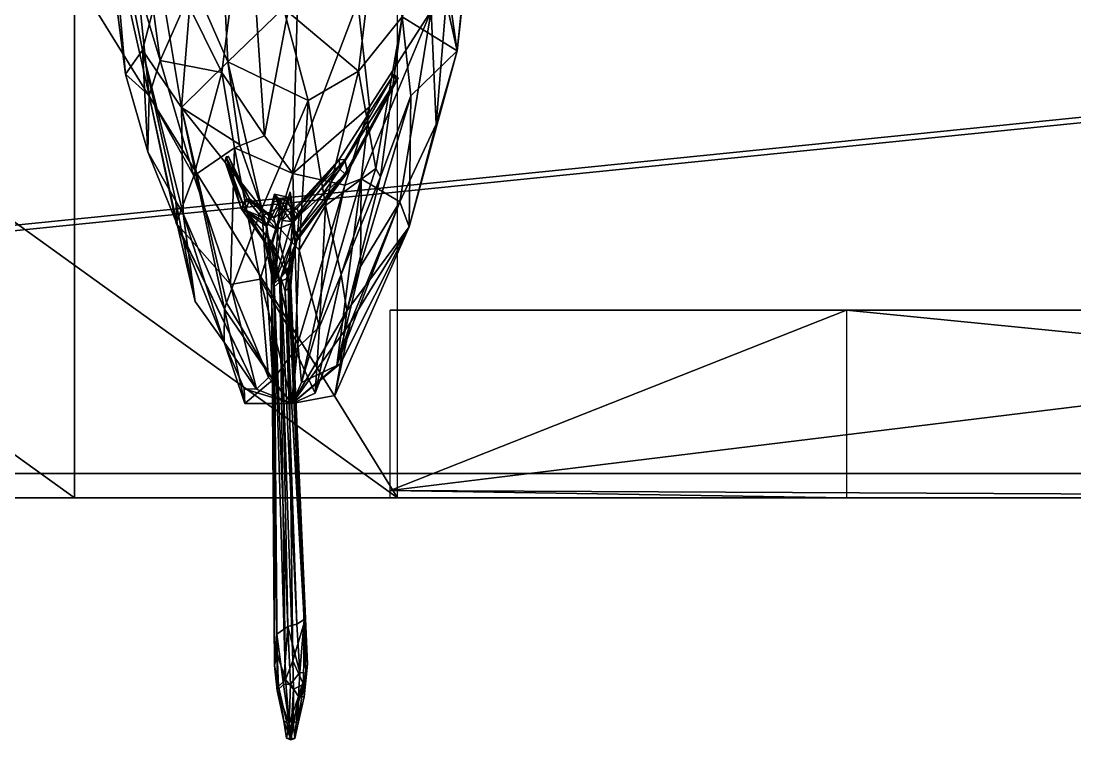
# Model space of a CAD drawing. Extents: x -32.9 to 43.9, y -5.6 to 4.3.
# Drawn here: x 19.902 to 22.07, y -1.884 to -0.405 of the extents above; entities that cross this region are included whole.
import ezdxf

# ---------------------------------------------------------------- set-up
doc = ezdxf.new("R2010")
doc.units = 0
for name, color, linetype in [('Mesh10', 75, 'CONTINUOUS'), ('Mesh11', 64, 'CONTINUOUS'), ('Mesh23', 75, 'CONTINUOUS'), ('Mesh29', 84, 'CONTINUOUS')]:
    doc.layers.add(name, color=color, linetype=linetype)

msp = doc.modelspace()

# ---------------------------------------------------------------- meshes
at = {"layer": 'Mesh10', "color": 75}
mesh = msp.add_polyface(dxfattribs=at)
corners = [(14.955326, -1.336204, -41.41989), (25.568651, -1.336204, -37.551115), (25.457612, -1.336204, -37.246497), (14.844287, -1.336204, -41.115272), (14.955326, -1.336204, -41.41989), (14.844287, -1.336204, -41.115272), (14.844287, -0.260704, -41.115272), (14.955326, -0.260704, -41.41989), (14.844287, -0.260704, -41.115272), (25.457612, -0.260704, -37.246497), (25.568651, -0.260704, -37.551115), (14.955326, -0.260704, -41.41989), (25.568651, -0.260704, -37.551115), (25.457612, -0.260704, -37.246497), (25.457612, -1.336204, -37.246497), (25.568651, -1.336204, -37.551115), (25.568651, -0.260704, -37.551115), (14.955326, -0.260704, -41.41989), (14.955326, -1.336204, -41.41989), (25.568651, -1.336204, -37.551115), (25.457612, -0.260704, -37.246497), (14.844287, -0.260704, -41.115272), (14.844287, -1.336204, -41.115272), (25.457612, -1.336204, -37.246497)]
mesh.append_faces([[corners[k] for k in face] for face in [(2, 1, 3), (0, 3, 1), (5, 4, 6), (7, 6, 4), (8, 11, 10), (10, 9, 8), (13, 12, 14), (15, 14, 12), (17, 16, 18), (19, 18, 16), (22, 21, 20), (23, 22, 20)]], dxfattribs={"color": 75})
at = {"layer": 'Mesh11', "color": 64}
mesh = msp.add_polyface(dxfattribs=at)
corners = [(23.696213, -0.999704, -11.878482), (20.661386, -0.999704, -15.844238), (20.661386, -1.371204, -15.844238), (20.661386, -1.386204, -15.844238), (23.696213, -1.386204, -11.878482), (20.661386, -1.386204, -15.844238), (21.599941, -1.386204, -18.74524), (21.907868, -1.386204, -18.342857), (20.661386, -1.371204, -15.844238), (20.661386, -1.386204, -15.844238), (21.599941, -1.386204, -18.74524), (21.599941, -0.999704, -18.74524), (20.661386, -0.999704, -15.844238), (23.696213, -0.999704, -11.878482), (24.632076, -0.999704, -14.783002), (25.497682, -0.999704, -17.446688), (21.599941, -0.999704, -18.74524), (20.661386, -0.999704, -15.844238), (25.497682, -1.386204, -17.446688), (21.599941, -1.386204, -18.74524), (21.599941, -0.999704, -18.74524), (25.497682, -0.999704, -17.446688), (23.696213, -0.999704, -11.878482), (23.696213, -1.386204, -11.878482), (25.497682, -1.386204, -17.446688), (25.497682, -0.999704, -17.446688), (25.497682, -1.386204, -17.446688), (23.696213, -1.386204, -11.878482), (24.632076, -1.386204, -14.783002), (23.696213, -0.999704, -11.878482), (25.497682, -0.999704, -17.446688), (24.632076, -0.999704, -14.783002), (20.661386, -1.386204, -15.844238), (21.907868, -1.386204, -18.342857), (21.599941, -1.386204, -18.74524), (25.497682, -1.386204, -17.446688), (24.632076, -1.386204, -14.783002), (23.696213, -1.386204, -11.878482)]
mesh.append_faces([[corners[k] for k in face] for face in [(7, 6, 5), (28, 27, 26), (31, 30, 29)]], dxfattribs={"color": 7})
mesh.append_faces([[corners[k] for k in face] for face in [(8, 10, 9), (8, 12, 11), (11, 10, 8), (32, 36, 33), (35, 33, 36), (33, 35, 34), (36, 32, 37)]], dxfattribs={"color": 64})
mesh.append_faces([[corners[k] for k in face] for face in [(3, 2, 4), (2, 1, 0), (0, 4, 2), (16, 14, 17), (13, 17, 14), (16, 15, 14), (20, 19, 18), (21, 20, 18), (22, 25, 23), (24, 23, 25)]], dxfattribs={"color": 75})
at = {"layer": 'Mesh23', "color": 75}
mesh = msp.add_polyface(dxfattribs=at)
corners = [(20.676511, -1.386204, -35.412834), (19.183172, -1.386204, -30.797035), (18.518849, -1.386204, -31.011962), (20.012188, -1.386204, -35.627761), (20.676511, -1.386204, -35.412834), (20.012188, -1.386204, -35.627761), (20.012188, -0.310704, -35.627761), (20.676511, -0.310704, -35.412834), (20.012188, -0.310704, -35.627761), (18.518849, -0.310704, -31.011962), (19.183172, -0.310704, -30.797035), (20.676511, -0.310704, -35.412834), (19.183172, -0.310704, -30.797035), (18.518849, -0.310704, -31.011962), (18.518849, -1.386204, -31.011962), (19.183172, -1.386204, -30.797035), (19.183172, -0.310704, -30.797035), (20.676511, -0.310704, -35.412834), (20.676511, -1.386204, -35.412834), (19.183172, -1.386204, -30.797035), (18.518849, -0.310704, -31.011962), (20.012188, -0.310704, -35.627761), (20.012188, -1.386204, -35.627761), (18.518849, -1.386204, -31.011962)]
mesh.append_faces([[corners[k] for k in face] for face in [(0, 3, 2), (1, 0, 2), (5, 4, 6), (7, 6, 4), (8, 11, 9), (10, 9, 11), (12, 14, 13), (15, 14, 12), (16, 19, 18), (18, 17, 16), (20, 23, 22), (22, 21, 20)]], dxfattribs={"color": 75})
at = {"layer": 'Mesh29', "color": 84}
mesh = msp.add_polyface(dxfattribs=at)
corners = [(20.673562, -0.526115, -38.825991), (20.567999, -0.71963, -38.726598), (20.67778, -0.523171, -38.818769), (20.556528, -0.690126, -38.719813), (20.557744, -0.710254, -38.726235), (20.668813, -0.515505, -38.822397), (20.673562, -0.526115, -38.825991), (20.557744, -0.710254, -38.726235), (20.567999, -0.71963, -38.726598), (20.668813, -0.515505, -38.822397), (20.557744, -0.710254, -38.726235), (20.673562, -0.526115, -38.825991), (20.470215, -0.790192, -38.624121), (20.556528, -0.690126, -38.719813), (20.568128, -0.690694, -38.710251), (20.573228, -0.716791, -38.712324), (20.568128, -0.690694, -38.710251), (20.67778, -0.523171, -38.818769), (20.556528, -0.690126, -38.719813), (20.668813, -0.515505, -38.822397), (20.568128, -0.690694, -38.710251), (20.567999, -0.71963, -38.726598), (20.573228, -0.716791, -38.712324), (20.67778, -0.523171, -38.818769), (20.568128, -0.690694, -38.710251), (20.668813, -0.515505, -38.822397), (20.67778, -0.523171, -38.818769), (20.568128, -0.690694, -38.710251), (20.573228, -0.716791, -38.712324), (20.473978, -0.80534, -38.613198), (20.67778, -0.523171, -38.818769), (20.668813, -0.515505, -38.822397), (20.673562, -0.526115, -38.825991), (20.633195, -0.201471, -38.28514), (20.44312, -0.257764, -38.222529), (20.505174, 0.100552, -38.202393), (20.799345, -0.466625, -38.527237), (20.685791, -0.39695, -38.353782), (20.762528, -0.21727, -38.43661), (20.776342, -0.365145, -38.671786), (20.838919, -0.10599, -38.667839), (20.825537, 0.052038, -38.797585), (20.601348, -0.730031, -38.814808), (20.618889, -0.581859, -38.875086), (20.567898, -0.742885, -38.864966), (20.473386, -0.267757, -38.974268), (20.422425, -0.090568, -39.001604), (20.367114, -0.101645, -38.98097), (20.473386, -0.267757, -38.974268), (20.471726, 0.216904, -39.025395), (20.422425, -0.090568, -39.001604), (20.473386, -0.267757, -38.974268), (20.597104, -0.002109, -38.962679), (20.471726, 0.216904, -39.025395), (20.618889, -0.581859, -38.875086), (20.745737, -0.384547, -38.81523), (20.594703, -0.366321, -38.906675), (20.601348, -0.730031, -38.814808), (20.745737, -0.384547, -38.81523), (20.618889, -0.581859, -38.875086), (20.594703, -0.366321, -38.906675), (20.597104, -0.002109, -38.962679), (20.473386, -0.267757, -38.974268), (20.773257, -0.170427, -38.817311), (20.825537, 0.052038, -38.797585), (20.692197, -0.027836, -38.906485), (20.799345, -0.466625, -38.527237), (20.776342, -0.365145, -38.671786), (20.756203, -0.617221, -38.648133), (20.681274, -0.777545, -38.731271), (20.745737, -0.384547, -38.81523), (20.601348, -0.730031, -38.814808), (20.756203, -0.617221, -38.648133), (20.776342, -0.365145, -38.671786), (20.745737, -0.384547, -38.81523), (20.776342, -0.365145, -38.671786), (20.825537, 0.052038, -38.797585), (20.773257, -0.170427, -38.817311), (20.745737, -0.384547, -38.81523), (20.776342, -0.365145, -38.671786), (20.773257, -0.170427, -38.817311), (20.700067, -0.828859, -38.607765), (20.799345, -0.466625, -38.527237), (20.756203, -0.617221, -38.648133), (20.799345, -0.466625, -38.527237), (20.762528, -0.21727, -38.43661), (20.851796, 0.049996, -38.523445), (20.528452, -0.784657, -38.38576), (20.492434, -0.568686, -38.294497), (20.596388, -0.508757, -38.324899), (20.631842, -0.708345, -38.370934), (20.528452, -0.784657, -38.38576), (20.596388, -0.508757, -38.324899), (20.633195, -0.201471, -38.28514), (20.764227, 0.045493, -38.312843), (20.762528, -0.21727, -38.43661), (20.442207, -0.378753, -38.279973), (20.44312, -0.257764, -38.222529), (20.633195, -0.201471, -38.28514), (20.445021, 0.136196, -38.184416), (20.505174, 0.100552, -38.202393), (20.44312, -0.257764, -38.222529), (20.594703, -0.366321, -38.906675), (20.692197, -0.027836, -38.906485), (20.597104, -0.002109, -38.962679), (20.461359, -0.718879, -38.875249), (20.473386, -0.267757, -38.974268), (20.402596, -0.641551, -38.901927), (20.461359, -0.718879, -38.875249), (20.567898, -0.742885, -38.864966), (20.618889, -0.581859, -38.875086), (20.618889, -0.581859, -38.875086), (20.594703, -0.366321, -38.906675), (20.461359, -0.718879, -38.875249), (20.594703, -0.366321, -38.906675), (20.473386, -0.267757, -38.974268), (20.461359, -0.718879, -38.875249), (20.756203, -0.617221, -38.648133), (20.745737, -0.384547, -38.81523), (20.681274, -0.777545, -38.731271), (20.773257, -0.170427, -38.817311), (20.594703, -0.366321, -38.906675), (20.745737, -0.384547, -38.81523), (20.773257, -0.170427, -38.817311), (20.692197, -0.027836, -38.906485), (20.594703, -0.366321, -38.906675), (20.641687, -0.725955, -38.445944), (20.631842, -0.708345, -38.370934), (20.685791, -0.39695, -38.353782), (20.685791, -0.39695, -38.353782), (20.703605, -0.559345, -38.486654), (20.641687, -0.725955, -38.445944), (20.685791, -0.39695, -38.353782), (20.799345, -0.466625, -38.527237), (20.703605, -0.559345, -38.486654), (20.838919, -0.10599, -38.667839), (20.799345, -0.466625, -38.527237), (20.851796, 0.049996, -38.523445), (20.851796, 0.049996, -38.523445), (20.869737, 0.084, -38.5916), (20.838919, -0.10599, -38.667839), (20.703605, -0.559345, -38.486654), (20.799345, -0.466625, -38.527237), (20.700067, -0.828859, -38.607765), (20.799345, -0.466625, -38.527237), (20.838919, -0.10599, -38.667839), (20.776342, -0.365145, -38.671786), (20.596388, -0.508757, -38.324899), (20.492434, -0.568686, -38.294497), (20.442207, -0.378753, -38.279973), (20.442207, -0.378753, -38.279973), (20.633195, -0.201471, -38.28514), (20.596388, -0.508757, -38.324899), (20.596388, -0.508757, -38.324899), (20.685791, -0.39695, -38.353782), (20.631842, -0.708345, -38.370934), (20.633195, -0.201471, -38.28514), (20.685791, -0.39695, -38.353782), (20.596388, -0.508757, -38.324899), (20.633195, -0.201471, -38.28514), (20.762528, -0.21727, -38.43661), (20.685791, -0.39695, -38.353782), (20.505174, 0.100552, -38.202393), (20.764227, 0.045493, -38.312843), (20.633195, -0.201471, -38.28514)]
mesh.append_faces([[corners[k] for k in face] for face in [(0, 1, 2), (3, 4, 5), (6, 7, 8), (9, 10, 11), (12, 13, 14), (15, 16, 17), (18, 19, 20), (21, 22, 23), (24, 25, 26), (27, 28, 29), (30, 31, 32)]], dxfattribs={"color": 24})
mesh.append_faces([[corners[k] for k in face] for face in [(33, 34, 35), (36, 37, 38), (39, 40, 41), (42, 43, 44), (45, 46, 47), (48, 49, 50), (51, 52, 53), (54, 55, 56), (57, 58, 59), (60, 61, 62), (63, 64, 65), (66, 67, 68), (69, 70, 71), (72, 73, 74), (75, 76, 77), (78, 79, 80), (81, 82, 83), (84, 85, 86), (87, 88, 89), (90, 91, 92), (93, 94, 95), (96, 97, 98), (99, 100, 101), (102, 103, 104), (105, 106, 107), (108, 109, 110), (111, 112, 113), (114, 115, 116), (117, 118, 119), (120, 121, 122), (123, 124, 125), (126, 127, 128), (129, 130, 131), (132, 133, 134), (135, 136, 137), (138, 139, 140), (141, 142, 143), (144, 145, 146), (147, 148, 149), (150, 151, 152), (153, 154, 155), (156, 157, 158), (159, 160, 161), (162, 163, 164)]], dxfattribs={"color": 84})
mesh = msp.add_polyface(dxfattribs=at)
corners = [(20.328441, -0.684202, -38.487395), (20.372555, -0.771804, -38.521152), (20.324009, -0.687425, -38.484876), (20.323871, -0.684922, -38.492116), (20.328441, -0.684202, -38.487395), (20.324009, -0.687425, -38.484876), (20.321806, -0.694625, -38.48912), (20.323871, -0.684922, -38.492116), (20.324009, -0.687425, -38.484876), (20.323871, -0.684922, -38.492116), (20.321806, -0.694625, -38.48912), (20.354598, -0.790887, -38.528371), (20.363891, -0.7951, -38.517345), (20.321806, -0.694625, -38.48912), (20.324009, -0.687425, -38.484876), (20.366187, -0.770758, -38.536238), (20.328441, -0.684202, -38.487395), (20.323871, -0.684922, -38.492116), (20.188143, -0.486868, -38.793124), (20.149005, -0.196381, -38.80757), (20.142397, -0.331979, -38.745017), (20.142397, -0.331979, -38.745017), (20.149005, -0.196381, -38.80757), (20.115037, -0.010665, -38.757633), (20.188143, -0.486868, -38.793124), (20.242407, -0.364321, -38.889124), (20.149005, -0.196381, -38.80757), (20.18898, -0.323095, -38.407977), (20.151837, -0.464946, -38.517973), (20.081818, -0.117418, -38.488469), (20.327241, -0.489102, -38.312494), (20.253302, -0.319859, -38.327315), (20.301601, 0.044589, -38.251228), (20.253302, -0.319859, -38.327315), (20.18898, -0.323095, -38.407977), (20.127336, -0.008811, -38.335709), (20.232024, -0.582939, -38.390869), (20.18898, -0.323095, -38.407977), (20.253302, -0.319859, -38.327315), (20.341172, -0.666338, -38.861549), (20.461359, -0.718879, -38.875249), (20.402596, -0.641551, -38.901927), (20.422425, -0.090568, -39.001604), (20.3681, 0.142374, -39.006986), (20.367114, -0.101645, -38.98097), (20.341172, -0.666338, -38.861549), (20.402596, -0.641551, -38.901927), (20.315095, -0.511515, -38.877922), (20.402596, -0.641551, -38.901927), (20.367114, -0.101645, -38.98097), (20.315095, -0.511515, -38.877922), (20.402596, -0.641551, -38.901927), (20.473386, -0.267757, -38.974268), (20.367114, -0.101645, -38.98097), (20.257533, -0.723625, -38.818209), (20.341172, -0.666338, -38.861549), (20.315095, -0.511515, -38.877922), (20.315095, -0.511515, -38.877922), (20.367114, -0.101645, -38.98097), (20.242407, -0.364321, -38.889124), (20.397126, -0.791092, -38.368671), (20.327241, -0.489102, -38.312494), (20.492434, -0.568686, -38.294497), (20.327241, -0.489102, -38.312494), (20.442207, -0.378753, -38.279973), (20.492434, -0.568686, -38.294497), (20.397126, -0.791092, -38.368671), (20.351282, -0.659457, -38.381505), (20.327241, -0.489102, -38.312494), (20.081818, -0.117418, -38.488469), (20.064407, -0.109198, -38.660918), (20.045223, 0.120363, -38.575201), (20.081818, -0.117418, -38.488469), (20.090597, 0.143263, -38.470173), (20.127336, -0.008811, -38.335709), (20.220458, -0.775684, -38.554033), (20.163019, -0.674389, -38.5521), (20.151837, -0.464946, -38.517973), (20.163019, -0.674389, -38.5521), (20.11704, -0.51472, -38.619114), (20.151837, -0.464946, -38.517973), (20.151837, -0.464946, -38.517973), (20.18898, -0.323095, -38.407977), (20.232024, -0.582939, -38.390869), (20.18898, -0.323095, -38.407977), (20.081818, -0.117418, -38.488469), (20.127336, -0.008811, -38.335709), (20.064407, -0.109198, -38.660918), (20.115037, -0.010665, -38.757633), (20.057049, 0.147945, -38.706295), (20.165332, -0.5585, -38.718334), (20.188143, -0.486868, -38.793124), (20.142397, -0.331979, -38.745017), (20.315095, -0.511515, -38.877922), (20.242407, -0.364321, -38.889124), (20.188143, -0.486868, -38.793124), (20.165332, -0.5585, -38.718334), (20.064407, -0.109198, -38.660918), (20.11704, -0.51472, -38.619114), (20.142397, -0.331979, -38.745017), (20.115037, -0.010665, -38.757633), (20.064407, -0.109198, -38.660918), (20.242407, -0.364321, -38.889124), (20.155149, 0.034078, -38.902488), (20.149005, -0.196381, -38.80757), (20.081818, -0.117418, -38.488469), (20.151837, -0.464946, -38.517973), (20.11704, -0.51472, -38.619114), (20.11704, -0.51472, -38.619114), (20.064407, -0.109198, -38.660918), (20.081818, -0.117418, -38.488469), (20.232024, -0.582939, -38.390869), (20.351282, -0.659457, -38.381505), (20.397126, -0.791092, -38.368671), (20.253302, -0.319859, -38.327315), (20.127336, -0.008811, -38.335709), (20.301601, 0.044589, -38.251228), (20.367114, -0.101645, -38.98097), (20.155149, 0.034078, -38.902488), (20.242407, -0.364321, -38.889124), (20.327241, -0.489102, -38.312494), (20.351282, -0.659457, -38.381505), (20.232024, -0.582939, -38.390869), (20.232024, -0.582939, -38.390869), (20.253302, -0.319859, -38.327315), (20.327241, -0.489102, -38.312494), (20.442207, -0.378753, -38.279973), (20.327241, -0.489102, -38.312494), (20.301601, 0.044589, -38.251228), (20.301601, 0.044589, -38.251228), (20.44312, -0.257764, -38.222529), (20.442207, -0.378753, -38.279973), (20.44312, -0.257764, -38.222529), (20.301601, 0.044589, -38.251228), (20.445021, 0.136196, -38.184416), (20.235185, -0.802073, -38.501531), (20.220458, -0.775684, -38.554033), (20.151837, -0.464946, -38.517973), (20.151837, -0.464946, -38.517973), (20.232024, -0.582939, -38.390869), (20.235185, -0.802073, -38.501531), (20.165332, -0.5585, -38.718334), (20.221079, -0.821335, -38.723681), (20.257533, -0.723625, -38.818209), (20.257533, -0.723625, -38.818209), (20.188143, -0.486868, -38.793124), (20.165332, -0.5585, -38.718334), (20.149005, -0.196381, -38.80757), (20.155149, 0.034078, -38.902488), (20.115037, -0.010665, -38.757633), (20.257533, -0.723625, -38.818209), (20.315095, -0.511515, -38.877922), (20.188143, -0.486868, -38.793124), (20.165332, -0.5585, -38.718334), (20.11704, -0.51472, -38.619114), (20.163019, -0.674389, -38.5521), (20.142397, -0.331979, -38.745017), (20.064407, -0.109198, -38.660918), (20.165332, -0.5585, -38.718334), (20.165332, -0.5585, -38.718334), (20.163019, -0.674389, -38.5521), (20.223207, -0.82353, -38.64773), (20.221079, -0.821335, -38.723681), (20.165332, -0.5585, -38.718334), (20.223207, -0.82353, -38.64773)]
mesh.append_faces([[corners[k] for k in face] for face in [(0, 1, 2), (3, 4, 5), (6, 7, 8), (9, 10, 11), (12, 13, 14), (15, 16, 17)]], dxfattribs={"color": 24})
mesh.append_faces([[corners[k] for k in face] for face in [(18, 19, 20), (21, 22, 23), (24, 25, 26), (27, 28, 29), (30, 31, 32), (33, 34, 35), (36, 37, 38), (39, 40, 41), (42, 43, 44), (45, 46, 47), (48, 49, 50), (51, 52, 53), (54, 55, 56), (57, 58, 59), (60, 61, 62), (63, 64, 65), (66, 67, 68), (69, 70, 71), (72, 73, 74), (75, 76, 77), (78, 79, 80), (81, 82, 83), (84, 85, 86), (87, 88, 89), (90, 91, 92), (93, 94, 95), (96, 97, 98), (99, 100, 101), (102, 103, 104), (105, 106, 107), (108, 109, 110), (111, 112, 113), (114, 115, 116), (117, 118, 119), (120, 121, 122), (123, 124, 125), (126, 127, 128), (129, 130, 131), (132, 133, 134), (135, 136, 137), (138, 139, 140), (141, 142, 143), (144, 145, 146), (147, 148, 149), (150, 151, 152), (153, 154, 155), (156, 157, 158), (159, 160, 161), (162, 163, 164)]], dxfattribs={"color": 84})
mesh = msp.add_polyface(dxfattribs=at)
corners = [(20.473978, -0.80534, -38.613198), (20.460098, -0.821438, -38.593639), (20.461375, -0.793534, -38.603126), (20.451228, -0.933589, -38.583456), (20.460098, -0.821438, -38.593639), (20.469948, -0.850434, -38.608631), (20.461375, -0.793534, -38.603126), (20.455636, -0.756772, -38.595173), (20.456292, -0.769158, -38.606899), (20.45626, -0.799693, -38.62937), (20.459161, -0.817531, -38.639124), (20.556528, -0.690126, -38.719813), (20.573228, -0.716791, -38.712324), (20.469102, -0.857632, -38.623184), (20.469948, -0.850434, -38.608631), (20.451228, -0.933589, -38.583456), (20.427379, -0.833305, -38.564347), (20.460098, -0.821438, -38.593639), (20.442666, -0.795952, -38.580615), (20.460098, -0.821438, -38.593639), (20.427379, -0.833305, -38.564347), (20.469102, -0.857632, -38.623184), (20.460777, -0.90116, -38.605397), (20.469948, -0.850434, -38.608631), (20.451469, -0.913796, -38.615769), (20.453913, -0.952102, -38.606673), (20.460777, -0.90116, -38.605397), (20.458416, -0.790884, -38.614619), (20.447042, -0.774319, -38.615876), (20.448111, -0.793952, -38.619599), (20.460098, -0.821438, -38.593639), (20.455636, -0.756772, -38.595173), (20.461375, -0.793534, -38.603126), (20.439472, -0.815869, -38.621673), (20.45626, -0.799693, -38.62937), (20.448111, -0.793952, -38.619599), (20.458416, -0.790884, -38.614619), (20.470215, -0.790192, -38.624121), (20.473978, -0.80534, -38.613198), (20.459161, -0.817531, -38.639124), (20.45626, -0.799693, -38.62937), (20.439472, -0.815869, -38.621673), (20.470215, -0.790192, -38.624121), (20.45626, -0.799693, -38.62937), (20.556528, -0.690126, -38.719813), (20.567999, -0.71963, -38.726598), (20.469102, -0.857632, -38.623184), (20.573228, -0.716791, -38.712324), (20.469102, -0.857632, -38.623184), (20.567999, -0.71963, -38.726598), (20.463018, -0.848446, -38.633167), (20.473978, -0.80534, -38.613198), (20.573228, -0.716791, -38.712324), (20.469948, -0.850434, -38.608631), (20.470215, -0.790192, -38.624121), (20.568128, -0.690694, -38.710251), (20.473978, -0.80534, -38.613198), (20.459161, -0.817531, -38.639124), (20.557744, -0.710254, -38.726235), (20.556528, -0.690126, -38.719813), (20.473978, -0.80534, -38.613198), (20.469948, -0.850434, -38.608631), (20.460098, -0.821438, -38.593639), (20.451228, -0.933589, -38.583456), (20.469948, -0.850434, -38.608631), (20.460777, -0.90116, -38.605397), (20.451228, -0.933589, -38.583456), (20.460777, -0.90116, -38.605397), (20.456936, -0.949016, -38.596514), (20.451469, -0.913796, -38.615769), (20.460777, -0.90116, -38.605397), (20.469102, -0.857632, -38.623184), (20.456292, -0.769158, -38.606899), (20.458416, -0.790884, -38.614619), (20.461375, -0.793534, -38.603126), (20.456292, -0.769158, -38.606899), (20.447042, -0.774319, -38.615876), (20.458416, -0.790884, -38.614619), (20.455636, -0.756772, -38.595173), (20.460098, -0.821438, -38.593639), (20.442666, -0.795952, -38.580615), (20.456292, -0.769158, -38.606899), (20.455636, -0.756772, -38.595173), (20.442666, -0.795952, -38.580615), (20.434273, -0.772577, -38.615876), (20.447042, -0.774319, -38.615876), (20.456292, -0.769158, -38.606899), (20.45626, -0.799693, -38.62937), (20.458416, -0.790884, -38.614619), (20.448111, -0.793952, -38.619599), (20.45626, -0.799693, -38.62937), (20.470215, -0.790192, -38.624121), (20.458416, -0.790884, -38.614619), (20.473978, -0.80534, -38.613198), (20.461375, -0.793534, -38.603126), (20.458416, -0.790884, -38.614619), (20.436363, -0.93257, -38.615928), (20.451469, -0.913796, -38.615769), (20.469102, -0.857632, -38.623184), (20.469102, -0.857632, -38.623184), (20.463018, -0.848446, -38.633167), (20.436363, -0.93257, -38.615928), (20.448111, -0.793952, -38.619599), (20.447042, -0.774319, -38.615876), (20.434273, -0.772577, -38.615876), (20.463018, -0.848446, -38.633167), (20.567999, -0.71963, -38.726598), (20.557744, -0.710254, -38.726235), (20.557744, -0.710254, -38.726235), (20.459161, -0.817531, -38.639124), (20.463018, -0.848446, -38.633167), (20.463018, -0.848446, -38.633167), (20.459161, -0.817531, -38.639124), (20.422986, -0.945097, -38.607649), (20.51583, -1.034408, -38.497985), (20.47378, -0.876696, -38.387136), (20.528452, -0.784657, -38.38576), (20.471043, -1.068444, -38.742595), (20.567898, -0.742885, -38.864966), (20.461359, -0.718879, -38.875249), (20.600414, -0.910514, -38.746842), (20.681274, -0.777545, -38.731271), (20.601348, -0.730031, -38.814808), (20.572148, -1.001639, -38.522351), (20.560493, -0.926892, -38.429709), (20.641687, -0.725955, -38.445944), (20.560493, -0.926892, -38.429709), (20.631842, -0.708345, -38.370934), (20.641687, -0.725955, -38.445944), (20.560493, -0.926892, -38.429709), (20.528452, -0.784657, -38.38576), (20.631842, -0.708345, -38.370934), (20.51583, -1.034408, -38.497985), (20.528452, -0.784657, -38.38576), (20.560493, -0.926892, -38.429709), (20.47378, -0.876696, -38.387136), (20.492434, -0.568686, -38.294497), (20.528452, -0.784657, -38.38576), (20.641687, -0.725955, -38.445944), (20.703605, -0.559345, -38.486654), (20.572148, -1.001639, -38.522351), (20.58002, -1.025354, -38.657626), (20.700067, -0.828859, -38.607765), (20.681274, -0.777545, -38.731271), (20.700067, -0.828859, -38.607765), (20.756203, -0.617221, -38.648133), (20.681274, -0.777545, -38.731271), (20.601348, -0.730031, -38.814808), (20.567898, -0.742885, -38.864966), (20.479001, -1.148801, -38.69069), (20.600414, -0.910514, -38.746842), (20.601348, -0.730031, -38.814808), (20.551314, -1.113686, -38.701438), (20.681274, -0.777545, -38.731271), (20.600414, -0.910514, -38.746842), (20.551314, -1.113686, -38.701438), (20.572148, -1.001639, -38.522351), (20.703605, -0.559345, -38.486654), (20.700067, -0.828859, -38.607765), (20.397126, -0.791092, -38.368671), (20.47378, -0.876696, -38.387136), (20.466111, -1.081731, -38.469477), (20.397126, -0.791092, -38.368671), (20.492434, -0.568686, -38.294497), (20.47378, -0.876696, -38.387136)]
mesh.append_faces([[corners[k] for k in face] for face in [(0, 1, 2), (3, 4, 5), (6, 7, 8), (9, 10, 11), (12, 13, 14), (15, 16, 17), (18, 19, 20), (21, 22, 23), (24, 25, 26), (27, 28, 29), (30, 31, 32), (33, 34, 35), (36, 37, 38), (39, 40, 41), (42, 43, 44), (45, 46, 47), (48, 49, 50), (51, 52, 53), (54, 55, 56), (57, 58, 59), (60, 61, 62), (63, 64, 65), (66, 67, 68), (69, 70, 71), (72, 73, 74), (75, 76, 77), (78, 79, 80), (81, 82, 83), (84, 85, 86), (87, 88, 89), (90, 91, 92), (93, 94, 95), (96, 97, 98), (99, 100, 101), (102, 103, 104), (105, 106, 107), (108, 109, 110), (111, 112, 113)]], dxfattribs={"color": 24})
mesh.append_faces([[corners[k] for k in face] for face in [(114, 115, 116), (117, 118, 119), (120, 121, 122), (123, 124, 125), (126, 127, 128), (129, 130, 131), (132, 133, 134), (135, 136, 137), (138, 139, 140), (141, 142, 143), (144, 145, 146), (147, 148, 149), (150, 151, 152), (153, 154, 155), (156, 157, 158), (159, 160, 161), (162, 163, 164)]], dxfattribs={"color": 84})
mesh = msp.add_polyface(dxfattribs=at)
corners = [(20.422089, -0.810166, -38.568358), (20.433049, -0.788464, -38.580719), (20.442666, -0.795952, -38.580615), (20.434273, -0.772577, -38.615876), (20.422258, -0.778128, -38.602912), (20.407403, -0.827788, -38.588769), (20.404462, -0.861691, -38.576539), (20.41746, -0.927322, -38.591223), (20.407403, -0.827788, -38.588769), (20.434273, -0.772577, -38.615876), (20.407403, -0.827788, -38.588769), (20.422986, -0.945097, -38.607649), (20.451228, -0.933589, -38.583456), (20.419248, -0.862444, -38.562732), (20.427379, -0.833305, -38.564347), (20.442666, -0.795952, -38.580615), (20.427379, -0.833305, -38.564347), (20.422089, -0.810166, -38.568358), (20.414094, -0.798157, -38.585111), (20.422258, -0.778128, -38.602912), (20.423527, -0.761412, -38.592863), (20.321806, -0.694625, -38.48912), (20.363891, -0.7951, -38.517345), (20.354598, -0.790887, -38.528371), (20.323871, -0.684922, -38.492116), (20.354598, -0.790887, -38.528371), (20.366187, -0.770758, -38.536238), (20.39506, -0.807073, -38.570757), (20.414094, -0.798157, -38.585111), (20.40598, -0.801455, -38.569276), (20.363891, -0.7951, -38.517345), (20.406308, -0.862202, -38.565693), (20.354598, -0.790887, -38.528371), (20.419248, -0.862444, -38.562732), (20.406308, -0.862202, -38.565693), (20.363891, -0.7951, -38.517345), (20.427379, -0.833305, -38.564347), (20.363891, -0.7951, -38.517345), (20.372555, -0.771804, -38.521152), (20.422089, -0.810166, -38.568358), (20.427379, -0.833305, -38.564347), (20.372555, -0.771804, -38.521152), (20.40598, -0.801455, -38.569276), (20.372555, -0.771804, -38.521152), (20.366187, -0.770758, -38.536238), (20.407403, -0.827788, -38.588769), (20.422258, -0.778128, -38.602912), (20.414094, -0.798157, -38.585111), (20.422986, -0.945097, -38.607649), (20.459161, -0.817531, -38.639124), (20.439472, -0.815869, -38.621673), (20.422986, -0.945097, -38.607649), (20.439472, -0.815869, -38.621673), (20.434273, -0.772577, -38.615876), (20.41746, -0.927322, -38.591223), (20.422986, -0.945097, -38.607649), (20.407403, -0.827788, -38.588769), (20.419248, -0.862444, -38.562732), (20.421522, -0.912299, -38.576141), (20.406308, -0.862202, -38.565693), (20.414094, -0.798157, -38.585111), (20.423527, -0.761412, -38.592863), (20.433049, -0.788464, -38.580719), (20.366187, -0.770758, -38.536238), (20.372555, -0.771804, -38.521152), (20.328441, -0.684202, -38.487395), (20.372555, -0.771804, -38.521152), (20.363891, -0.7951, -38.517345), (20.324009, -0.687425, -38.484876), (20.407403, -0.827788, -38.588769), (20.39506, -0.807073, -38.570757), (20.354598, -0.790887, -38.528371), (20.406308, -0.862202, -38.565693), (20.404462, -0.861691, -38.576539), (20.354598, -0.790887, -38.528371), (20.422089, -0.810166, -38.568358), (20.372555, -0.771804, -38.521152), (20.40598, -0.801455, -38.569276), (20.419248, -0.862444, -38.562732), (20.363891, -0.7951, -38.517345), (20.427379, -0.833305, -38.564347), (20.354598, -0.790887, -38.528371), (20.39506, -0.807073, -38.570757), (20.366187, -0.770758, -38.536238), (20.422089, -0.810166, -38.568358), (20.414094, -0.798157, -38.585111), (20.433049, -0.788464, -38.580719), (20.41746, -0.927322, -38.591223), (20.421522, -0.912299, -38.576141), (20.42174, -0.952478, -38.585582), (20.421522, -0.912299, -38.576141), (20.419248, -0.862444, -38.562732), (20.434412, -0.941559, -38.576604), (20.451228, -0.933589, -38.583456), (20.434412, -0.941559, -38.576604), (20.419248, -0.862444, -38.562732), (20.423527, -0.761412, -38.592863), (20.422258, -0.778128, -38.602912), (20.434273, -0.772577, -38.615876), (20.423527, -0.761412, -38.592863), (20.434273, -0.772577, -38.615876), (20.456292, -0.769158, -38.606899), (20.423527, -0.761412, -38.592863), (20.456292, -0.769158, -38.606899), (20.442666, -0.795952, -38.580615), (20.423527, -0.761412, -38.592863), (20.442666, -0.795952, -38.580615), (20.433049, -0.788464, -38.580719), (20.407403, -0.827788, -38.588769), (20.354598, -0.790887, -38.528371), (20.404462, -0.861691, -38.576539), (20.414094, -0.798157, -38.585111), (20.39506, -0.807073, -38.570757), (20.407403, -0.827788, -38.588769), (20.422089, -0.810166, -38.568358), (20.40598, -0.801455, -38.569276), (20.414094, -0.798157, -38.585111), (20.404462, -0.861691, -38.576539), (20.406308, -0.862202, -38.565693), (20.421522, -0.912299, -38.576141), (20.421522, -0.912299, -38.576141), (20.41746, -0.927322, -38.591223), (20.404462, -0.861691, -38.576539), (20.434273, -0.772577, -38.615876), (20.439472, -0.815869, -38.621673), (20.448111, -0.793952, -38.619599), (20.422986, -0.945097, -38.607649), (20.436363, -0.93257, -38.615928), (20.463018, -0.848446, -38.633167), (20.366187, -0.770758, -38.536238), (20.39506, -0.807073, -38.570757), (20.40598, -0.801455, -38.569276), (20.223207, -0.82353, -38.64773), (20.163019, -0.674389, -38.5521), (20.220458, -0.775684, -38.554033), (20.393742, -0.936557, -38.804484), (20.461359, -0.718879, -38.875249), (20.341172, -0.666338, -38.861549), (20.393742, -0.936557, -38.804484), (20.341172, -0.666338, -38.861549), (20.332987, -0.947032, -38.740891), (20.332987, -0.947032, -38.740891), (20.257533, -0.723625, -38.818209), (20.221079, -0.821335, -38.723681), (20.26047, -0.98206, -38.594121), (20.220458, -0.775684, -38.554033), (20.235185, -0.802073, -38.501531), (20.223207, -0.82353, -38.64773), (20.220458, -0.775684, -38.554033), (20.26047, -0.98206, -38.594121), (20.324528, -0.98483, -38.464647), (20.232024, -0.582939, -38.390869), (20.397126, -0.791092, -38.368671), (20.471043, -1.068444, -38.742595), (20.461359, -0.718879, -38.875249), (20.393742, -0.936557, -38.804484), (20.341172, -0.666338, -38.861549), (20.257533, -0.723625, -38.818209), (20.332987, -0.947032, -38.740891), (20.232024, -0.582939, -38.390869), (20.324528, -0.98483, -38.464647), (20.320172, -0.998083, -38.516384), (20.320172, -0.998083, -38.516384), (20.235185, -0.802073, -38.501531), (20.232024, -0.582939, -38.390869)]
mesh.append_faces([[corners[k] for k in face] for face in [(0, 1, 2), (3, 4, 5), (6, 7, 8), (9, 10, 11), (12, 13, 14), (15, 16, 17), (18, 19, 20), (21, 22, 23), (24, 25, 26), (27, 28, 29), (30, 31, 32), (33, 34, 35), (36, 37, 38), (39, 40, 41), (42, 43, 44), (45, 46, 47), (48, 49, 50), (51, 52, 53), (54, 55, 56), (57, 58, 59), (60, 61, 62), (63, 64, 65), (66, 67, 68), (69, 70, 71), (72, 73, 74), (75, 76, 77), (78, 79, 80), (81, 82, 83), (84, 85, 86), (87, 88, 89), (90, 91, 92), (93, 94, 95), (96, 97, 98), (99, 100, 101), (102, 103, 104), (105, 106, 107), (108, 109, 110), (111, 112, 113), (114, 115, 116), (117, 118, 119), (120, 121, 122), (123, 124, 125), (126, 127, 128), (129, 130, 131)]], dxfattribs={"color": 24})
mesh.append_faces([[corners[k] for k in face] for face in [(132, 133, 134), (135, 136, 137), (138, 139, 140), (141, 142, 143), (144, 145, 146), (147, 148, 149), (150, 151, 152), (153, 154, 155), (156, 157, 158), (159, 160, 161), (162, 163, 164)]], dxfattribs={"color": 84})
mesh = msp.add_polyface(dxfattribs=at)
corners = [(20.445737, -1.75952, -38.585337), (20.42174, -0.952478, -38.585582), (20.434412, -0.941559, -38.576604), (20.451228, -0.933589, -38.583456), (20.460971, -1.721433, -38.580461), (20.434412, -0.941559, -38.576604), (20.42174, -0.952478, -38.585582), (20.428724, -1.706938, -38.596445), (20.41746, -0.927322, -38.591223), (20.423374, -1.730761, -38.615817), (20.422986, -0.945097, -38.607649), (20.41746, -0.927322, -38.591223), (20.469067, -1.645534, -38.643945), (20.484154, -1.636459, -38.630591), (20.445186, -0.960906, -38.614312), (20.45096, -1.650958, -38.647612), (20.469067, -1.645534, -38.643945), (20.436363, -0.93257, -38.615928), (20.453913, -0.952102, -38.606673), (20.484154, -1.636459, -38.630591), (20.456936, -0.949016, -38.596514), (20.484105, -1.643103, -38.596032), (20.451228, -0.933589, -38.583456), (20.456936, -0.949016, -38.596514), (20.422986, -0.945097, -38.607649), (20.45096, -1.650958, -38.647612), (20.436363, -0.93257, -38.615928), (20.469067, -1.645534, -38.643945), (20.445186, -0.960906, -38.614312), (20.436363, -0.93257, -38.615928), (20.484154, -1.636459, -38.630591), (20.453913, -0.952102, -38.606673), (20.445186, -0.960906, -38.614312), (20.460777, -0.90116, -38.605397), (20.453913, -0.952102, -38.606673), (20.456936, -0.949016, -38.596514), (20.451469, -0.913796, -38.615769), (20.436363, -0.93257, -38.615928), (20.445186, -0.960906, -38.614312), (20.42174, -0.952478, -38.585582), (20.421522, -0.912299, -38.576141), (20.434412, -0.941559, -38.576604), (20.453913, -0.952102, -38.606673), (20.451469, -0.913796, -38.615769), (20.445186, -0.960906, -38.614312), (20.471043, -1.068444, -38.742595), (20.459759, -1.191754, -38.611847), (20.479001, -1.148801, -38.69069), (20.559131, -1.109892, -38.566939), (20.547449, -1.175303, -38.599588), (20.459759, -1.191754, -38.611847), (20.459759, -1.191754, -38.611847), (20.393742, -0.936557, -38.804484), (20.41071, -1.138465, -38.685695), (20.459759, -1.191754, -38.611847), (20.471043, -1.068444, -38.742595), (20.393742, -0.936557, -38.804484), (20.386622, -1.162389, -38.665702), (20.41071, -1.138465, -38.685695), (20.332987, -0.947032, -38.740891), (20.551314, -1.113686, -38.701438), (20.601348, -0.730031, -38.814808), (20.479001, -1.148801, -38.69069), (20.479001, -1.148801, -38.69069), (20.567898, -0.742885, -38.864966), (20.471043, -1.068444, -38.742595), (20.547449, -1.175303, -38.599588), (20.700067, -0.828859, -38.607765), (20.58002, -1.025354, -38.657626), (20.459759, -1.191754, -38.611847), (20.547449, -1.175303, -38.599588), (20.58002, -1.025354, -38.657626), (20.551314, -1.113686, -38.701438), (20.58002, -1.025354, -38.657626), (20.681274, -0.777545, -38.731271), (20.459759, -1.191754, -38.611847), (20.572148, -1.001639, -38.522351), (20.559131, -1.109892, -38.566939), (20.459759, -1.191754, -38.611847), (20.50668, -1.170493, -38.541254), (20.572148, -1.001639, -38.522351), (20.547449, -1.175303, -38.599588), (20.559131, -1.109892, -38.566939), (20.700067, -0.828859, -38.607765), (20.466111, -1.081731, -38.469477), (20.47378, -0.876696, -38.387136), (20.51583, -1.034408, -38.497985), (20.419601, -1.143159, -38.527588), (20.320172, -0.998083, -38.516384), (20.324528, -0.98483, -38.464647), (20.419601, -1.143159, -38.527588), (20.397126, -0.791092, -38.368671), (20.466111, -1.081731, -38.469477), (20.362565, -1.191934, -38.557748), (20.360936, -1.162021, -38.605989), (20.319956, -1.066108, -38.597989), (20.362565, -1.191934, -38.557748), (20.320172, -0.998083, -38.516384), (20.419601, -1.143159, -38.527588), (20.319956, -1.066108, -38.597989), (20.235185, -0.802073, -38.501531), (20.320172, -0.998083, -38.516384), (20.319956, -1.066108, -38.597989), (20.386622, -1.162389, -38.665702), (20.223207, -0.82353, -38.64773), (20.360936, -1.162021, -38.605989), (20.386622, -1.162389, -38.665702), (20.319956, -1.066108, -38.597989), (20.386622, -1.162389, -38.665702), (20.221079, -0.821335, -38.723681), (20.223207, -0.82353, -38.64773), (20.386622, -1.162389, -38.665702), (20.459759, -1.191754, -38.611847), (20.41071, -1.138465, -38.685695), (20.479001, -1.148801, -38.69069), (20.459759, -1.191754, -38.611847), (20.551314, -1.113686, -38.701438), (20.50668, -1.170493, -38.541254), (20.459759, -1.191754, -38.611847), (20.466111, -1.081731, -38.469477), (20.466111, -1.081731, -38.469477), (20.459759, -1.191754, -38.611847), (20.419601, -1.143159, -38.527588), (20.419601, -1.143159, -38.527588), (20.459759, -1.191754, -38.611847), (20.362565, -1.191934, -38.557748), (20.362565, -1.191934, -38.557748), (20.459759, -1.191754, -38.611847), (20.360936, -1.162021, -38.605989), (20.360936, -1.162021, -38.605989), (20.459759, -1.191754, -38.611847), (20.386622, -1.162389, -38.665702), (20.235185, -0.802073, -38.501531), (20.319956, -1.066108, -38.597989), (20.26047, -0.98206, -38.594121), (20.397126, -0.791092, -38.368671), (20.419601, -1.143159, -38.527588), (20.324528, -0.98483, -38.464647), (20.393742, -0.936557, -38.804484), (20.332987, -0.947032, -38.740891), (20.41071, -1.138465, -38.685695), (20.459759, -1.191754, -38.611847), (20.58002, -1.025354, -38.657626), (20.551314, -1.113686, -38.701438), (20.700067, -0.828859, -38.607765), (20.559131, -1.109892, -38.566939), (20.572148, -1.001639, -38.522351), (20.50668, -1.170493, -38.541254), (20.51583, -1.034408, -38.497985), (20.560493, -0.926892, -38.429709), (20.560493, -0.926892, -38.429709), (20.572148, -1.001639, -38.522351), (20.50668, -1.170493, -38.541254), (20.466111, -1.081731, -38.469477), (20.51583, -1.034408, -38.497985), (20.50668, -1.170493, -38.541254), (20.362565, -1.191934, -38.557748), (20.319956, -1.066108, -38.597989), (20.320172, -0.998083, -38.516384), (20.332987, -0.947032, -38.740891), (20.221079, -0.821335, -38.723681), (20.386622, -1.162389, -38.665702), (20.223207, -0.82353, -38.64773), (20.26047, -0.98206, -38.594121), (20.319956, -1.066108, -38.597989)]
mesh.append_faces([[corners[k] for k in face] for face in [(0, 1, 2), (3, 4, 5), (6, 7, 8), (9, 10, 11), (12, 13, 14), (15, 16, 17), (18, 19, 20), (21, 22, 23), (24, 25, 26), (27, 28, 29), (30, 31, 32), (33, 34, 35), (36, 37, 38), (39, 40, 41), (42, 43, 44)]], dxfattribs={"color": 24})
mesh.append_faces([[corners[k] for k in face] for face in [(45, 46, 47), (48, 49, 50), (51, 52, 53), (54, 55, 56), (57, 58, 59), (60, 61, 62), (63, 64, 65), (66, 67, 68), (69, 70, 71), (72, 73, 74), (75, 76, 77), (78, 79, 80), (81, 82, 83), (84, 85, 86), (87, 88, 89), (90, 91, 92), (93, 94, 95), (96, 97, 98), (99, 100, 101), (102, 103, 104), (105, 106, 107), (108, 109, 110), (111, 112, 113), (114, 115, 116), (117, 118, 119), (120, 121, 122), (123, 124, 125), (126, 127, 128), (129, 130, 131), (132, 133, 134), (135, 136, 137), (138, 139, 140), (141, 142, 143), (144, 145, 146), (147, 148, 149), (150, 151, 152), (153, 154, 155), (156, 157, 158), (159, 160, 161), (162, 163, 164)]], dxfattribs={"color": 84})
mesh = msp.add_polyface(dxfattribs=at)
corners = [(20.465109, -1.880388, -38.610682), (20.457026, -1.883943, -38.623001), (20.456266, -1.88101, -38.607493), (20.484105, -1.643103, -38.596032), (20.482969, -1.769531, -38.597532), (20.460971, -1.721433, -38.580461), (20.428724, -1.706938, -38.596445), (20.431382, -1.773961, -38.600408), (20.423374, -1.730761, -38.615817), (20.42834, -1.666279, -38.632445), (20.428665, -1.782357, -38.621725), (20.441799, -1.770136, -38.642211), (20.460971, -1.721433, -38.580461), (20.445737, -1.75952, -38.585337), (20.434412, -0.941559, -38.576604), (20.422986, -0.945097, -38.607649), (20.42834, -1.666279, -38.632445), (20.45096, -1.650958, -38.647612), (20.490978, -1.728371, -38.614518), (20.484105, -1.643103, -38.596032), (20.456936, -0.949016, -38.596514), (20.462042, -1.845313, -38.601447), (20.462648, -1.779575, -38.585674), (20.482969, -1.769531, -38.597532), (20.4428, -1.845179, -38.615552), (20.428665, -1.782357, -38.621725), (20.431382, -1.773961, -38.600408), (20.462648, -1.779575, -38.585674), (20.462042, -1.845313, -38.601447), (20.456266, -1.88101, -38.607493), (20.428665, -1.782357, -38.621725), (20.4428, -1.845179, -38.615552), (20.45341, -1.84998, -38.628693), (20.457026, -1.883943, -38.623001), (20.465109, -1.880388, -38.610682), (20.465484, -1.88103, -38.62001), (20.448275, -1.880556, -38.616529), (20.456266, -1.88101, -38.607493), (20.457026, -1.883943, -38.623001), (20.462648, -1.779575, -38.585674), (20.460971, -1.721433, -38.580461), (20.482969, -1.769531, -38.597532), (20.423374, -1.730761, -38.615817), (20.428665, -1.782357, -38.621725), (20.42834, -1.666279, -38.632445), (20.428724, -1.706938, -38.596445), (20.42174, -0.952478, -38.585582), (20.445737, -1.75952, -38.585337), (20.42834, -1.666279, -38.632445), (20.422986, -0.945097, -38.607649), (20.423374, -1.730761, -38.615817), (20.484105, -1.643103, -38.596032), (20.460971, -1.721433, -38.580461), (20.451228, -0.933589, -38.583456), (20.484154, -1.636459, -38.630591), (20.490978, -1.728371, -38.614518), (20.456936, -0.949016, -38.596514), (20.428724, -1.706938, -38.596445), (20.423374, -1.730761, -38.615817), (20.41746, -0.927322, -38.591223), (20.48436, -1.795572, -38.619618), (20.471762, -1.849298, -38.614776), (20.482969, -1.769531, -38.597532), (20.423374, -1.730761, -38.615817), (20.431382, -1.773961, -38.600408), (20.428665, -1.782357, -38.621725), (20.462648, -1.779575, -38.585674), (20.456266, -1.88101, -38.607493), (20.445737, -1.75952, -38.585337), (20.428665, -1.782357, -38.621725), (20.45341, -1.84998, -38.628693), (20.441799, -1.770136, -38.642211), (20.471762, -1.849298, -38.614776), (20.48436, -1.795572, -38.619618), (20.472449, -1.794325, -38.636818), (20.484154, -1.636459, -38.630591), (20.487625, -1.746423, -38.625985), (20.490978, -1.728371, -38.614518), (20.431382, -1.773961, -38.600408), (20.428724, -1.706938, -38.596445), (20.445737, -1.75952, -38.585337), (20.42834, -1.666279, -38.632445), (20.441799, -1.770136, -38.642211), (20.45096, -1.650958, -38.647612), (20.441799, -1.770136, -38.642211), (20.456546, -1.769213, -38.64662), (20.45096, -1.650958, -38.647612), (20.462042, -1.845313, -38.601447), (20.465109, -1.880388, -38.610682), (20.456266, -1.88101, -38.607493), (20.462042, -1.845313, -38.601447), (20.471762, -1.849298, -38.614776), (20.465109, -1.880388, -38.610682), (20.45341, -1.84998, -38.628693), (20.448275, -1.880556, -38.616529), (20.457026, -1.883943, -38.623001), (20.45341, -1.84998, -38.628693), (20.4428, -1.845179, -38.615552), (20.448275, -1.880556, -38.616529), (20.490978, -1.728371, -38.614518), (20.48436, -1.795572, -38.619618), (20.482969, -1.769531, -38.597532), (20.456266, -1.88101, -38.607493), (20.4428, -1.845179, -38.615552), (20.431382, -1.773961, -38.600408), (20.431382, -1.773961, -38.600408), (20.445737, -1.75952, -38.585337), (20.456266, -1.88101, -38.607493), (20.441799, -1.770136, -38.642211), (20.45341, -1.84998, -38.628693), (20.456546, -1.769213, -38.64662), (20.445737, -1.75952, -38.585337), (20.460971, -1.721433, -38.580461), (20.462648, -1.779575, -38.585674), (20.456546, -1.769213, -38.64662), (20.45341, -1.84998, -38.628693), (20.472449, -1.794325, -38.636818), (20.45096, -1.650958, -38.647612), (20.456546, -1.769213, -38.64662), (20.475145, -1.745071, -38.642458), (20.475145, -1.745071, -38.642458), (20.469067, -1.645534, -38.643945), (20.45096, -1.650958, -38.647612), (20.490978, -1.728371, -38.614518), (20.482969, -1.769531, -38.597532), (20.484105, -1.643103, -38.596032), (20.475145, -1.745071, -38.642458), (20.484154, -1.636459, -38.630591), (20.469067, -1.645534, -38.643945), (20.475145, -1.745071, -38.642458), (20.487625, -1.746423, -38.625985), (20.484154, -1.636459, -38.630591), (20.472449, -1.794325, -38.636818), (20.45341, -1.84998, -38.628693), (20.457026, -1.883943, -38.623001), (20.457026, -1.883943, -38.623001), (20.465484, -1.88103, -38.62001), (20.472449, -1.794325, -38.636818), (20.471762, -1.849298, -38.614776), (20.465484, -1.88103, -38.62001), (20.465109, -1.880388, -38.610682), (20.448275, -1.880556, -38.616529), (20.4428, -1.845179, -38.615552), (20.456266, -1.88101, -38.607493), (20.465484, -1.88103, -38.62001), (20.471762, -1.849298, -38.614776), (20.472449, -1.794325, -38.636818), (20.487625, -1.746423, -38.625985), (20.475145, -1.745071, -38.642458), (20.472449, -1.794325, -38.636818), (20.472449, -1.794325, -38.636818), (20.48436, -1.795572, -38.619618), (20.487625, -1.746423, -38.625985), (20.471762, -1.849298, -38.614776), (20.462042, -1.845313, -38.601447), (20.482969, -1.769531, -38.597532), (20.456546, -1.769213, -38.64662), (20.472449, -1.794325, -38.636818), (20.475145, -1.745071, -38.642458), (20.48436, -1.795572, -38.619618), (20.490978, -1.728371, -38.614518), (20.487625, -1.746423, -38.625985)]
mesh.append_faces([[corners[k] for k in face] for face in [(0, 1, 2), (3, 4, 5), (6, 7, 8), (9, 10, 11), (12, 13, 14), (15, 16, 17), (18, 19, 20), (21, 22, 23), (24, 25, 26), (27, 28, 29), (30, 31, 32), (33, 34, 35), (36, 37, 38), (39, 40, 41), (42, 43, 44), (45, 46, 47), (48, 49, 50), (51, 52, 53), (54, 55, 56), (57, 58, 59), (60, 61, 62), (63, 64, 65), (66, 67, 68), (69, 70, 71), (72, 73, 74), (75, 76, 77), (78, 79, 80), (81, 82, 83), (84, 85, 86), (87, 88, 89), (90, 91, 92), (93, 94, 95), (96, 97, 98), (99, 100, 101), (102, 103, 104), (105, 106, 107), (108, 109, 110), (111, 112, 113), (114, 115, 116), (117, 118, 119), (120, 121, 122), (123, 124, 125), (126, 127, 128), (129, 130, 131), (132, 133, 134), (135, 136, 137), (138, 139, 140), (141, 142, 143), (144, 145, 146), (147, 148, 149), (150, 151, 152), (153, 154, 155), (156, 157, 158), (159, 160, 161)]], dxfattribs={"color": 24})

doc.saveas('drawing.dxf')
